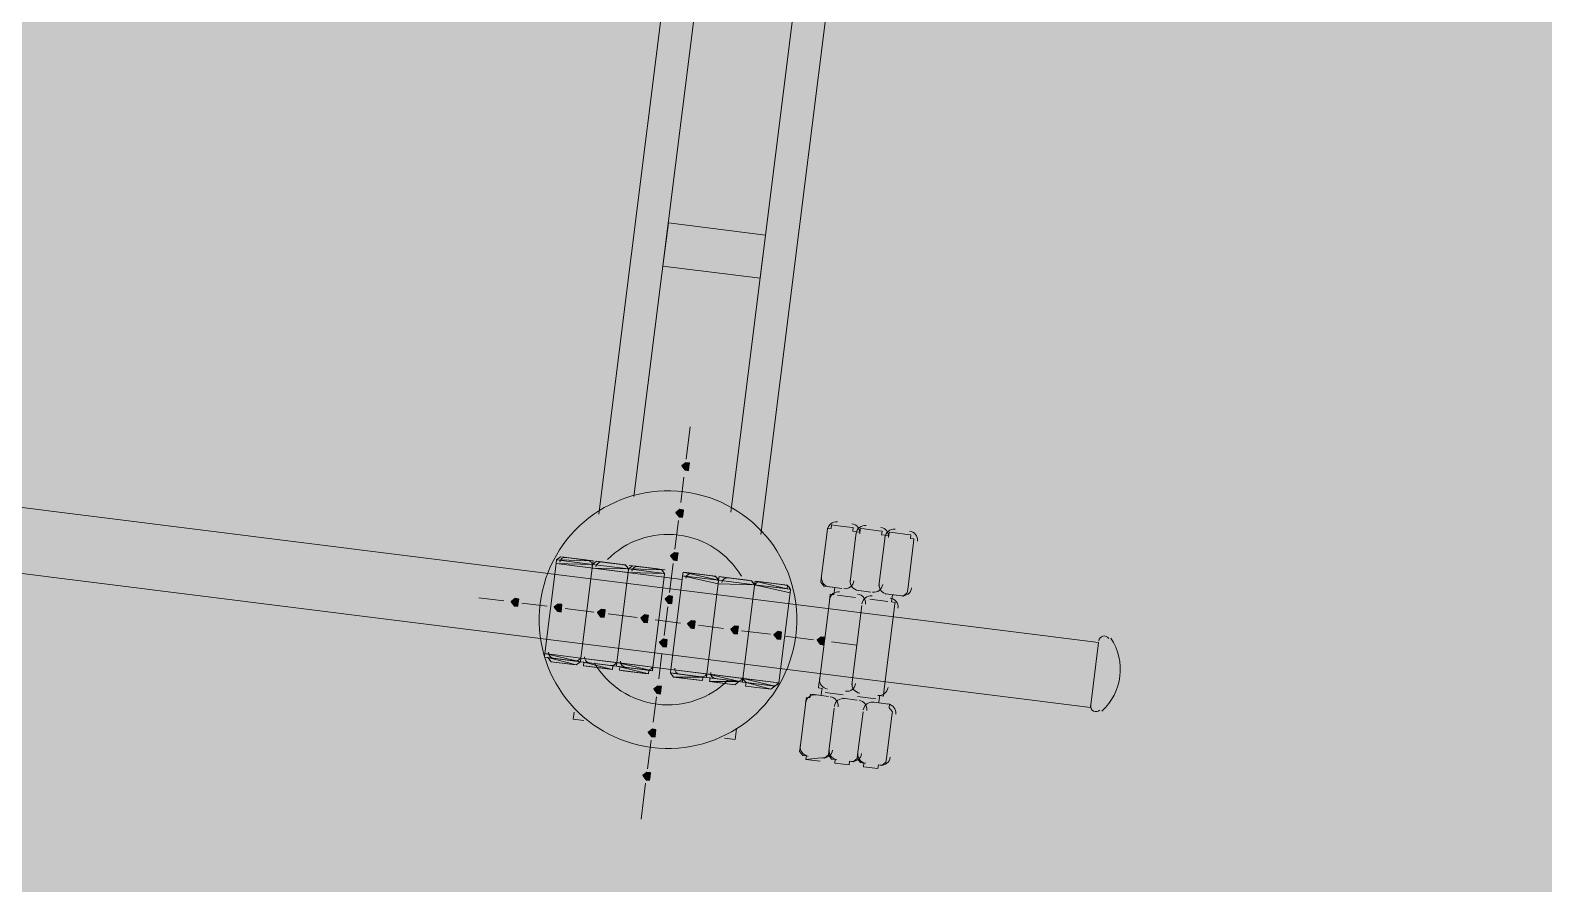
# Model space of a CAD drawing. Header units: metres. Extents: x -4 to 509425, y 7549 to 4732445.
# Drawn here: x 476068.098 to 476071.629, y 4719738.14 to 4719740.13 of the extents above; entities that cross this region are included whole.
import ezdxf

# ---------------------------------------------------------------- set-up
doc = ezdxf.new("R2010")
doc.units = ezdxf.units.M
doc.header["$LTSCALE"] = 0.01
doc.header["$MEASUREMENT"] = 0
doc.layers.get('0').update_dxf_attribs({"lineweight": 0})
doc.layers.add('_SUBESTACIÓN', color=1, linetype='Continuous')
doc.layers.add('SUBESTACION LA VID', color=253, linetype='Continuous')

# ---------------------------------------------------------------- blocks, each defined once
blk = doc.blocks.new('A$Cfff6051d')
at = {"layer": 'SUBESTACION LA VID', "transparency": 33554687}
h = blk.add_hatch(color=256, dxfattribs=at)
h.dxf.hatch_style = 2
h.paths.add_polyline_path([(476069.6349, 4719739.1121), (476069.6359, 4719739.1205), (476069.6275, 4719739.1216), (476069.6181, 4719739.1142), (476069.6254, 4719739.1048), (476069.6338, 4719739.1037)])
h = blk.add_hatch(color=256, dxfattribs=at)
h.dxf.hatch_style = 2
h.paths.add_polyline_path([(476069.6212, 4719739.0029), (476069.6222, 4719739.0113), (476069.6138, 4719739.0124), (476069.6044, 4719739.005), (476069.6117, 4719738.9956), (476069.6201, 4719738.9945)])
h = blk.add_hatch(color=256, dxfattribs=at)
h.dxf.hatch_style = 2
h.paths.add_polyline_path([(476069.6085, 4719738.9021), (476069.6096, 4719738.9105), (476069.6012, 4719738.9116), (476069.5917, 4719738.9042), (476069.5991, 4719738.8948), (476069.6075, 4719738.8937)])
h = blk.add_hatch(color=256, dxfattribs=at)
h.dxf.hatch_style = 2
h.paths.add_polyline_path([(476069.2368, 4719738.7951), (476069.2378, 4719738.8035), (476069.2294, 4719738.8046), (476069.22, 4719738.7972), (476069.2273, 4719738.7878), (476069.2357, 4719738.7867)])
h = blk.add_hatch(color=256, dxfattribs=at)
h.dxf.hatch_style = 2
h.paths.add_polyline_path([(476069.5959, 4719738.8013), (476069.5969, 4719738.8097), (476069.5885, 4719738.8108), (476069.5791, 4719738.8034), (476069.5864, 4719738.794), (476069.5948, 4719738.7929)])
h = blk.add_hatch(color=256, dxfattribs=at)
h.dxf.hatch_style = 2
h.paths.add_polyline_path([(476069.3376, 4719738.7825), (476069.3386, 4719738.7909), (476069.3302, 4719738.7919), (476069.3208, 4719738.7846), (476069.3281, 4719738.7751), (476069.3365, 4719738.7741)])
h = blk.add_hatch(color=256, dxfattribs=at)
h.dxf.hatch_style = 2
h.paths.add_polyline_path([(476069.4384, 4719738.7699), (476069.4394, 4719738.7783), (476069.431, 4719738.7793), (476069.4216, 4719738.772), (476069.4289, 4719738.7625), (476069.4373, 4719738.7615)])
h = blk.add_hatch(color=256, dxfattribs=at)
h.dxf.hatch_style = 2
h.paths.add_polyline_path([(476069.5392, 4719738.7572), (476069.5402, 4719738.7656), (476069.5318, 4719738.7667), (476069.5224, 4719738.7593), (476069.5297, 4719738.7499), (476069.5381, 4719738.7488)])
h = blk.add_hatch(color=256, dxfattribs=at)
h.dxf.hatch_style = 2
h.paths.add_polyline_path([(476069.6484, 4719738.7435), (476069.6494, 4719738.7519), (476069.641, 4719738.753), (476069.6316, 4719738.7456), (476069.6389, 4719738.7362), (476069.6473, 4719738.7351)])
h = blk.add_hatch(color=256, dxfattribs=at)
h.dxf.hatch_style = 2
h.paths.add_polyline_path([(476069.7492, 4719738.7309), (476069.7502, 4719738.7393), (476069.7418, 4719738.7403), (476069.7324, 4719738.733), (476069.7397, 4719738.7235), (476069.7481, 4719738.7225)])
h = blk.add_hatch(color=256, dxfattribs=at)
h.dxf.hatch_style = 2
h.paths.add_polyline_path([(476069.5833, 4719738.7005), (476069.5843, 4719738.7089), (476069.5759, 4719738.71), (476069.5665, 4719738.7026), (476069.5738, 4719738.6932), (476069.5822, 4719738.6921)])
h = blk.add_hatch(color=256, dxfattribs=at)
h.dxf.hatch_style = 2
h.paths.add_polyline_path([(476069.85, 4719738.7183), (476069.851, 4719738.7267), (476069.8426, 4719738.7277), (476069.8332, 4719738.7204), (476069.8405, 4719738.7109), (476069.8489, 4719738.7099)])
h = blk.add_hatch(color=256, dxfattribs=at)
h.dxf.hatch_style = 2
h.paths.add_polyline_path([(476069.9508, 4719738.7056), (476069.9518, 4719738.714), (476069.9434, 4719738.7151), (476069.934, 4719738.7077), (476069.9413, 4719738.6983), (476069.9497, 4719738.6972)])
h = blk.add_hatch(color=256, dxfattribs=at)
h.dxf.hatch_style = 2
h.paths.add_polyline_path([(476069.5696, 4719738.5913), (476069.5706, 4719738.5997), (476069.5622, 4719738.6007), (476069.5528, 4719738.5934), (476069.5601, 4719738.5839), (476069.5685, 4719738.5829)])
h = blk.add_hatch(color=256, dxfattribs=at)
h.dxf.hatch_style = 2
h.paths.add_polyline_path([(476069.5569, 4719738.4905), (476069.558, 4719738.4989), (476069.5496, 4719738.4999), (476069.5401, 4719738.4926), (476069.5475, 4719738.4831), (476069.5559, 4719738.4821)])
h = blk.add_hatch(color=256, dxfattribs=at)
h.dxf.hatch_style = 2
h.paths.add_polyline_path([(476069.5443, 4719738.3897), (476069.5453, 4719738.3981), (476069.5369, 4719738.3991), (476069.5275, 4719738.3918), (476069.5348, 4719738.3823), (476069.5432, 4719738.3813)])
at = {"layer": 'SUBESTACION LA VID', "lineweight": 15}
for p, q in [((476070.5903, 4719738.7022), (475974.8433, 4719750.706)), ((476070.5713, 4719738.551), (475974.8243, 4719750.5548)), ((476069.4248, 4719739.0019), (476069.8029, 4719742.0177)), ((476069.8732, 4719741.9662), (476069.5067, 4719739.0429)), ((476069.8028, 4719738.9545), (476070.1809, 4719741.9703)), ((476070.1, 4719741.9377), (476069.7325, 4719739.006)), ((476069.638, 4719739.2056), (476069.6286, 4719739.13)), ((476069.6233, 4719739.088), (476069.6159, 4719739.0292)), ((476069.6107, 4719738.9872), (476069.6022, 4719738.92)), ((476069.9435, 4719738.8516), (476069.9572, 4719738.9608)), ((476069.9761, 4719738.9755), (476070.0097, 4719738.9713)), ((476070.0107, 4719738.8432), (476070.0244, 4719738.9524)), ((476070.0244, 4719738.9524), (476070.0107, 4719738.8432)), ((476070.0433, 4719738.9671), (476070.0769, 4719738.9628)), ((476070.0779, 4719738.8347), (476070.0916, 4719738.9439)), ((476070.0916, 4719738.9439), (476070.0779, 4719738.8347)), ((476070.1105, 4719738.9586), (476070.1441, 4719738.9544)), ((476070.1588, 4719738.9355), (476070.1451, 4719738.8263)), ((476069.325, 4719738.8865), (476069.2987, 4719738.6764)), ((476069.3943, 4719738.8948), (476069.3439, 4719738.9012)), ((476069.409, 4719738.8759), (476069.3827, 4719738.6659)), ((476069.3827, 4719738.6659), (476069.409, 4719738.8759)), ((476069.4783, 4719738.8843), (476069.4279, 4719738.8906)), ((476069.5623, 4719738.8738), (476069.5119, 4719738.8801)), ((476069.598, 4719738.8864), (476069.5896, 4719738.8192)), ((476069.493, 4719738.8654), (476069.4667, 4719738.6554)), ((476069.4667, 4719738.6554), (476069.493, 4719738.8654)), ((476069.5507, 4719738.6449), (476069.577, 4719738.8549)), ((476069.5927, 4719738.6396), (476069.619, 4719738.8496)), ((476069.6379, 4719738.8643), (476069.6883, 4719738.858)), ((476069.703, 4719738.8391), (476069.6767, 4719738.6291)), ((476069.6767, 4719738.6291), (476069.703, 4719738.8391)), ((476069.7219, 4719738.8538), (476069.7723, 4719738.8474)), ((476069.7975, 4719738.8443), (476069.8563, 4719738.8369)), ((476069.2032, 4719738.7993), (476069.1444, 4719738.8067)), ((476069.787, 4719738.8285), (476069.7607, 4719738.6185)), ((476069.7607, 4719738.6185), (476069.787, 4719738.8285)), ((476069.871, 4719738.818), (476069.8447, 4719738.608)), ((476069.9918, 4719738.8285), (476069.9582, 4719738.8327)), ((476069.975, 4719738.8306), (476069.9729, 4719738.8138)), ((476070.0233, 4719738.8074), (476069.9813, 4719738.8127)), ((476070.059, 4719738.82), (476070.0254, 4719738.8242)), ((476070.0989, 4719738.798), (476070.0569, 4719738.8032)), ((476070.1262, 4719738.8116), (476070.0926, 4719738.8158)), ((476070.1094, 4719738.8137), (476070.1073, 4719738.7969)), ((476069.304, 4719738.7867), (476069.2452, 4719738.7941)), ((476069.4132, 4719738.773), (476069.346, 4719738.7814)), ((476069.514, 4719738.7604), (476069.4468, 4719738.7688)), ((476069.5854, 4719738.7856), (476069.577, 4719738.7184)), ((476069.9624, 4719738.798), (476069.9392, 4719738.6132)), ((476070.038, 4719738.7885), (476070.0148, 4719738.6037)), ((476070.0148, 4719738.6037), (476070.038, 4719738.7885)), ((476070.0904, 4719738.5943), (476070.1136, 4719738.7791)), ((476069.6148, 4719738.7477), (476069.556, 4719738.7551)), ((476069.7156, 4719738.7351), (476069.6568, 4719738.7425)), ((476069.8248, 4719738.7214), (476069.7576, 4719738.7298)), ((476069.9256, 4719738.7088), (476069.8584, 4719738.7172)), ((476070.0264, 4719738.6961), (476069.9676, 4719738.7035)), ((476070.5903, 4719738.7022), (476070.5713, 4719738.551)), ((476069.5717, 4719738.6764), (476069.5643, 4719738.6175)), ((476069.3134, 4719738.6575), (476069.3638, 4719738.6512)), ((476069.3974, 4719738.647), (476069.4478, 4719738.6407)), ((476069.4814, 4719738.6365), (476069.5318, 4719738.6302)), ((476069.6578, 4719738.6144), (476069.6074, 4719738.6207)), ((476069.7418, 4719738.6038), (476069.6914, 4719738.6102)), ((476069.8258, 4719738.5933), (476069.767, 4719738.6007)), ((476069.5591, 4719738.5755), (476069.5517, 4719738.5167)), ((476069.9066, 4719738.5576), (476069.894, 4719738.4568)), ((476069.9602, 4719738.5765), (476069.9266, 4719738.5807)), ((476069.9434, 4719738.5786), (476069.9444, 4719738.587)), ((476069.9528, 4719738.5859), (476069.9948, 4719738.5806)), ((476070.0274, 4719738.568), (476069.9938, 4719738.5722)), ((476070.0284, 4719738.5764), (476070.0705, 4719738.5712)), ((476070.0946, 4719738.5596), (476070.061, 4719738.5638)), ((476070.0778, 4719738.5617), (476070.0789, 4719738.5701)), ((476069.9738, 4719738.5491), (476069.9612, 4719738.4483)), ((476069.9612, 4719738.4483), (476069.9738, 4719738.5491)), ((476070.041, 4719738.5407), (476070.0284, 4719738.4399)), ((476070.0284, 4719738.4399), (476070.041, 4719738.5407)), ((476070.0956, 4719738.4315), (476070.1082, 4719738.5323)), ((476069.5464, 4719738.4747), (476069.538, 4719738.4075)), ((476069.9076, 4719738.4295), (476069.9412, 4719738.4252)), ((476069.9748, 4719738.421), (476070.0084, 4719738.4168)), ((476070.042, 4719738.4126), (476070.0756, 4719738.4084)), ((476069.5338, 4719738.3739), (476069.5232, 4719738.2899))]:
    blk.add_line(p, q, dxfattribs=at)
at = {"layer": 'SUBESTACION LA VID', "lineweight": 0}
for p, q in [((476069.325, 4719738.8865), (476069.4101, 4719738.8843)), ((476069.3261, 4719738.8949), (476069.4111, 4719738.8927)), ((476069.3355, 4719738.9022), (476069.4111, 4719738.8927)), ((476069.3355, 4719738.9022), (476069.4027, 4719738.8938)), ((476069.3355, 4719738.9022), (476069.4027, 4719738.8938)), ((476069.3355, 4719738.9022), (476069.4027, 4719738.8938)), ((476069.3355, 4719738.9022), (476069.4027, 4719738.8938)), ((476069.3439, 4719738.9012), (476069.4027, 4719738.8938)), ((476069.3439, 4719738.9012), (476069.3943, 4719738.8948)), ((476069.409, 4719738.8759), (476069.4941, 4719738.8738)), ((476069.4195, 4719738.8917), (476069.4867, 4719738.8832)), ((476069.4195, 4719738.8917), (476069.4867, 4719738.8832)), ((476069.4195, 4719738.8917), (476069.4867, 4719738.8832)), ((476069.4195, 4719738.8917), (476069.4867, 4719738.8832)), ((476069.4195, 4719738.8917), (476069.4867, 4719738.8832)), ((476069.4195, 4719738.8917), (476069.4867, 4719738.8832)), ((476069.4941, 4719738.8738), (476069.5781, 4719738.8633)), ((476069.4941, 4719738.8738), (476069.5781, 4719738.8633)), ((476069.4951, 4719738.8822), (476069.5707, 4719738.8727)), ((476069.5035, 4719738.8811), (476069.5707, 4719738.8727)), ((476069.5035, 4719738.8811), (476069.5707, 4719738.8727)), ((476069.5035, 4719738.8811), (476069.5707, 4719738.8727)), ((476069.5035, 4719738.8811), (476069.5707, 4719738.8727)), ((476069.5035, 4719738.8811), (476069.5707, 4719738.8727)), ((476069.5035, 4719738.8811), (476069.5623, 4719738.8738)), ((476069.493, 4719738.8654), (476069.5781, 4719738.8633)), ((476069.6201, 4719738.858), (476069.7041, 4719738.8475)), ((476069.6211, 4719738.8664), (476069.7041, 4719738.8475)), ((476069.6211, 4719738.8664), (476069.6967, 4719738.8569)), ((476069.6295, 4719738.8653), (476069.6967, 4719738.8569)), ((476069.6295, 4719738.8653), (476069.6967, 4719738.8569)), ((476069.6295, 4719738.8653), (476069.6967, 4719738.8569)), ((476069.6295, 4719738.8653), (476069.6967, 4719738.8569)), ((476069.6295, 4719738.8653), (476069.6967, 4719738.8569)), ((476069.6379, 4719738.8643), (476069.6967, 4719738.8569)), ((476069.7041, 4719738.8475), (476069.7881, 4719738.8369)), ((476069.7041, 4719738.8475), (476069.7881, 4719738.8369)), ((476069.7051, 4719738.8559), (476069.7807, 4719738.8464)), ((476069.7051, 4719738.8559), (476069.7807, 4719738.8464)), ((476069.7051, 4719738.8559), (476069.7807, 4719738.8464)), ((476069.7135, 4719738.8548), (476069.7807, 4719738.8464)), ((476069.7135, 4719738.8548), (476069.7807, 4719738.8464)), ((476069.7135, 4719738.8548), (476069.7723, 4719738.8474)), ((476069.7135, 4719738.8548), (476069.7723, 4719738.8474)), ((476069.7219, 4719738.8538), (476069.7723, 4719738.8474)), ((476069.7891, 4719738.8453), (476069.8637, 4719738.8275)), ((476069.7891, 4719738.8453), (476069.8647, 4719738.8359)), ((476069.7975, 4719738.8443), (476069.8647, 4719738.8359)), ((476069.7975, 4719738.8443), (476069.8563, 4719738.8369)), ((476069.7975, 4719738.8443), (476069.8563, 4719738.8369)), ((476069.7975, 4719738.8443), (476069.8563, 4719738.8369)), ((476069.7881, 4719738.8369), (476069.871, 4719738.818)), ((476069.7881, 4719738.8369), (476069.8721, 4719738.8264)), ((476070.5713, 4719738.551), (476070.5903, 4719738.7022)), ((476069.3816, 4719738.6575), (476069.2987, 4719738.6764)), ((476069.3722, 4719738.6502), (476069.306, 4719738.667)), ((476069.3722, 4719738.6502), (476069.306, 4719738.667)), ((476069.3732, 4719738.6586), (476069.306, 4719738.667)), ((476069.4667, 4719738.6554), (476069.3827, 4719738.6659)), ((476069.3722, 4719738.6502), (476069.3134, 4719738.6575)), ((476069.4656, 4719738.647), (476069.3816, 4719738.6575)), ((476069.4656, 4719738.647), (476069.3816, 4719738.6575)), ((476069.4656, 4719738.647), (476069.3816, 4719738.6575)), ((476069.4478, 4719738.6407), (476069.389, 4719738.6481)), ((476069.4562, 4719738.6396), (476069.389, 4719738.6481)), ((476069.4562, 4719738.6396), (476069.39, 4719738.6565)), ((476069.4572, 4719738.648), (476069.39, 4719738.6565)), ((476069.4572, 4719738.648), (476069.39, 4719738.6565)), ((476069.4572, 4719738.648), (476069.39, 4719738.6565)), ((476069.5412, 4719738.6375), (476069.4656, 4719738.647)), ((476069.5496, 4719738.6365), (476069.4656, 4719738.647)), ((476069.5496, 4719738.6365), (476069.4656, 4719738.647)), ((476069.5507, 4719738.6449), (476069.4667, 4719738.6554)), ((476069.5402, 4719738.6291), (476069.474, 4719738.6459)), ((476069.5412, 4719738.6375), (476069.474, 4719738.6459)), ((476069.5412, 4719738.6375), (476069.474, 4719738.6459)), ((476069.5412, 4719738.6375), (476069.474, 4719738.6459)), ((476069.6756, 4719738.6207), (476069.5916, 4719738.6312)), ((476069.6672, 4719738.6217), (476069.6, 4719738.6301)), ((476069.6578, 4719738.6144), (476069.599, 4719738.6217)), ((476069.6672, 4719738.6217), (476069.599, 4719738.6217)), ((476069.7512, 4719738.6112), (476069.6756, 4719738.6207)), ((476069.7512, 4719738.6112), (476069.6756, 4719738.6207)), ((476069.7512, 4719738.6112), (476069.6756, 4719738.6207)), ((476069.7418, 4719738.6038), (476069.683, 4719738.6112)), ((476069.7512, 4719738.6112), (476069.683, 4719738.6112)), ((476069.7418, 4719738.6038), (476069.6914, 4719738.6102)), ((476069.8352, 4719738.6006), (476069.7596, 4719738.6101)), ((476069.8352, 4719738.6006), (476069.7596, 4719738.6101)), ((476069.8352, 4719738.6006), (476069.7596, 4719738.6101)), ((476069.8258, 4719738.5933), (476069.767, 4719738.6007)), ((476069.8258, 4719738.5933), (476069.767, 4719738.6007)), ((476069.8258, 4719738.5933), (476069.768, 4719738.6091)), ((476069.8352, 4719738.6006), (476069.768, 4719738.6091)), ((476069.8352, 4719738.6006), (476069.768, 4719738.6091))]:
    blk.add_line(p, q, dxfattribs=at)
at = {"layer": 'SUBESTACION LA VID', "lineweight": 15}
for points in [[(476070.5713, 4719738.551), (476070.5903, 4719738.7022), (475974.8433, 4719750.706), (475974.8243, 4719750.5548), (476070.5713, 4719738.551)], [(476069.5741, 4719739.5805), (476069.5868, 4719739.6813), (476069.8136, 4719739.6528), (476069.8009, 4719739.552), (476069.5741, 4719739.5805)], [(476070.1451, 4719738.8263), (476070.1588, 4719738.9355), (476070.1598, 4719738.9439), (476070.1514, 4719738.945), (476070.1525, 4719738.9534), (476070.1441, 4719738.9544), (476070.1105, 4719738.9586), (476070.1021, 4719738.9597), (476070.101, 4719738.9513), (476070.0926, 4719738.9523), (476070.0916, 4719738.9439), (476070.0926, 4719738.9523), (476070.0842, 4719738.9534), (476070.0853, 4719738.9618), (476070.0769, 4719738.9628), (476070.0433, 4719738.9671), (476070.0349, 4719738.9681), (476070.0338, 4719738.9597), (476070.0254, 4719738.9608), (476070.0244, 4719738.9524), (476070.0254, 4719738.9608), (476070.017, 4719738.9618), (476070.0181, 4719738.9702), (476070.0097, 4719738.9713), (476069.9761, 4719738.9755), (476069.9677, 4719738.9765), (476069.9666, 4719738.9681), (476069.9582, 4719738.9692), (476069.9572, 4719738.9608), (476069.9435, 4719738.8516), (476069.9424, 4719738.8432), (476069.9498, 4719738.8337), (476069.9582, 4719738.8327), (476069.975, 4719738.8306), (476069.9729, 4719738.8138), (476069.9645, 4719738.8148), (476069.9634, 4719738.8064), (476069.9624, 4719738.798), (476069.9392, 4719738.6132), (476069.9381, 4719738.6048), (476069.9371, 4719738.5964), (476069.9455, 4719738.5954), (476069.9444, 4719738.587), (476069.9434, 4719738.5786), (476069.9266, 4719738.5807), (476069.9182, 4719738.5817), (476069.9171, 4719738.5733), (476069.9087, 4719738.5744), (476069.9077, 4719738.566), (476069.9066, 4719738.5576), (476069.894, 4719738.4568), (476069.8929, 4719738.4484), (476069.9003, 4719738.4389), (476069.9087, 4719738.4379), (476069.9076, 4719738.4295), (476069.9423, 4719738.4336), (476069.9507, 4719738.4326), (476069.9601, 4719738.4399), (476069.9612, 4719738.4483), (476069.9601, 4719738.4399), (476069.9675, 4719738.4305), (476069.9759, 4719738.4294), (476069.9748, 4719738.421), (476070.0084, 4719738.4168), (476070.0095, 4719738.4252), (476070.0179, 4719738.4242), (476070.0273, 4719738.4315), (476070.0284, 4719738.4399), (476070.0273, 4719738.4315), (476070.0347, 4719738.4221), (476070.0431, 4719738.421), (476070.042, 4719738.4126), (476070.0756, 4719738.4084), (476070.0767, 4719738.4168), (476070.0851, 4719738.4157), (476070.0945, 4719738.4231), (476070.0956, 4719738.4315), (476070.1082, 4719738.5323), (476070.1093, 4719738.5407), (476070.1019, 4719738.5501), (476070.103, 4719738.5585), (476070.0946, 4719738.5596), (476070.0778, 4719738.5617), (476070.0789, 4719738.5701), (476070.0799, 4719738.5785), (476070.0883, 4719738.5775), (476070.0894, 4719738.5859), (476070.0904, 4719738.5943), (476070.1136, 4719738.7791), (476070.1146, 4719738.7875), (476070.1157, 4719738.7959), (476070.1073, 4719738.7969), (476070.1094, 4719738.8137), (476070.1262, 4719738.8116), (476070.1346, 4719738.8106), (476070.144, 4719738.8179), (476070.1451, 4719738.8263)], [(476069.4447, 4719738.8885), (476069.4279, 4719738.8906), (476069.4195, 4719738.8917), (476069.4101, 4719738.8843), (476069.409, 4719738.8759), (476069.4101, 4719738.8843), (476069.4111, 4719738.8927), (476069.4027, 4719738.8938), (476069.3943, 4719738.8948), (476069.3439, 4719738.9012), (476069.3355, 4719738.9022), (476069.3261, 4719738.8949), (476069.325, 4719738.8865), (476069.2987, 4719738.6764), (476069.2976, 4719738.668), (476069.306, 4719738.667), (476069.3134, 4719738.6575), (476069.3638, 4719738.6512), (476069.3722, 4719738.6502), (476069.3816, 4719738.6575), (476069.3827, 4719738.6659), (476069.3816, 4719738.6575), (476069.39, 4719738.6565), (476069.389, 4719738.6481), (476069.3974, 4719738.647), (476069.4478, 4719738.6407), (476069.4562, 4719738.6396), (476069.4572, 4719738.648), (476069.4656, 4719738.647), (476069.4667, 4719738.6554), (476069.4656, 4719738.647), (476069.474, 4719738.6459), (476069.473, 4719738.6375), (476069.4814, 4719738.6365), (476069.5318, 4719738.6302), (476069.5402, 4719738.6291), (476069.5412, 4719738.6375), (476069.5496, 4719738.6365), (476069.5507, 4719738.6449), (476069.5927, 4719738.6396), (476069.5916, 4719738.6312), (476069.599, 4719738.6217), (476069.6074, 4719738.6207), (476069.6578, 4719738.6144), (476069.6662, 4719738.6133), (476069.6672, 4719738.6217), (476069.6756, 4719738.6207), (476069.6767, 4719738.6291), (476069.6756, 4719738.6207), (476069.684, 4719738.6196), (476069.683, 4719738.6112), (476069.6914, 4719738.6102), (476069.7418, 4719738.6038), (476069.7512, 4719738.6112), (476069.7596, 4719738.6101), (476069.7607, 4719738.6185), (476069.7596, 4719738.6101), (476069.768, 4719738.6091), (476069.767, 4719738.6007), (476069.8258, 4719738.5933), (476069.8352, 4719738.6006), (476069.8447, 4719738.608), (476069.871, 4719738.818), (476069.8721, 4719738.8264), (476069.8637, 4719738.8275), (476069.8647, 4719738.8359), (476069.8563, 4719738.8369), (476069.7975, 4719738.8443), (476069.7891, 4719738.8453), (476069.7881, 4719738.8369), (476069.787, 4719738.8285), (476069.7881, 4719738.8369), (476069.7807, 4719738.8464), (476069.7723, 4719738.8474), (476069.7219, 4719738.8538), (476069.7135, 4719738.8548), (476069.7051, 4719738.8559), (476069.7041, 4719738.8475), (476069.703, 4719738.8391), (476069.7041, 4719738.8475), (476069.6967, 4719738.8569), (476069.6883, 4719738.858), (476069.6379, 4719738.8643), (476069.6295, 4719738.8653), (476069.6211, 4719738.8664), (476069.6201, 4719738.858), (476069.619, 4719738.8496), (476069.577, 4719738.8549), (476069.5781, 4719738.8633), (476069.5707, 4719738.8727), (476069.5623, 4719738.8738), (476069.5119, 4719738.8801), (476069.5035, 4719738.8811), (476069.4941, 4719738.8738), (476069.493, 4719738.8654), (476069.4941, 4719738.8738), (476069.4867, 4719738.8832), (476069.4783, 4719738.8843), (476069.4447, 4719738.8885)], [(476069.39, 4719738.52), (476069.3648, 4719738.5231), (476069.3669, 4719738.5399)], [(476069.7176, 4719738.4789), (476069.7428, 4719738.4757), (476069.7459, 4719738.5009)]]:
    blk.add_lwpolyline(points, dxfattribs=at)
at = {"layer": 'SUBESTACION LA VID'}
for points in [[(476069.6349, 4719739.1121), (476069.6359, 4719739.1205), (476069.6275, 4719739.1216), (476069.6181, 4719739.1142), (476069.6254, 4719739.1048), (476069.6338, 4719739.1037)], [(476069.6212, 4719739.0029), (476069.6222, 4719739.0113), (476069.6138, 4719739.0124), (476069.6044, 4719739.005), (476069.6117, 4719738.9956), (476069.6201, 4719738.9945)], [(476069.6085, 4719738.9021), (476069.6096, 4719738.9105), (476069.6012, 4719738.9116), (476069.5917, 4719738.9042), (476069.5991, 4719738.8948), (476069.6075, 4719738.8937)], [(476069.2368, 4719738.7951), (476069.2378, 4719738.8035), (476069.2294, 4719738.8046), (476069.22, 4719738.7972), (476069.2273, 4719738.7878), (476069.2357, 4719738.7867)], [(476069.5959, 4719738.8013), (476069.5969, 4719738.8097), (476069.5885, 4719738.8108), (476069.5791, 4719738.8034), (476069.5864, 4719738.794), (476069.5948, 4719738.7929)], [(476069.3376, 4719738.7825), (476069.3386, 4719738.7909), (476069.3302, 4719738.7919), (476069.3208, 4719738.7846), (476069.3281, 4719738.7751), (476069.3365, 4719738.7741)], [(476069.4384, 4719738.7699), (476069.4394, 4719738.7783), (476069.431, 4719738.7793), (476069.4216, 4719738.772), (476069.4289, 4719738.7625), (476069.4373, 4719738.7615)], [(476069.5392, 4719738.7572), (476069.5402, 4719738.7656), (476069.5318, 4719738.7667), (476069.5224, 4719738.7593), (476069.5297, 4719738.7499), (476069.5381, 4719738.7488)], [(476069.6484, 4719738.7435), (476069.6494, 4719738.7519), (476069.641, 4719738.753), (476069.6316, 4719738.7456), (476069.6389, 4719738.7362), (476069.6473, 4719738.7351)], [(476069.7492, 4719738.7309), (476069.7502, 4719738.7393), (476069.7418, 4719738.7403), (476069.7324, 4719738.733), (476069.7397, 4719738.7235), (476069.7481, 4719738.7225)], [(476069.5833, 4719738.7005), (476069.5843, 4719738.7089), (476069.5759, 4719738.71), (476069.5665, 4719738.7026), (476069.5738, 4719738.6932), (476069.5822, 4719738.6921)], [(476069.85, 4719738.7183), (476069.851, 4719738.7267), (476069.8426, 4719738.7277), (476069.8332, 4719738.7204), (476069.8405, 4719738.7109), (476069.8489, 4719738.7099)], [(476069.9508, 4719738.7056), (476069.9518, 4719738.714), (476069.9434, 4719738.7151), (476069.934, 4719738.7077), (476069.9413, 4719738.6983), (476069.9497, 4719738.6972)], [(476069.5696, 4719738.5913), (476069.5706, 4719738.5997), (476069.5622, 4719738.6007), (476069.5528, 4719738.5934), (476069.5601, 4719738.5839), (476069.5685, 4719738.5829)], [(476069.5569, 4719738.4905), (476069.558, 4719738.4989), (476069.5496, 4719738.4999), (476069.5401, 4719738.4926), (476069.5475, 4719738.4831), (476069.5559, 4719738.4821)], [(476069.5443, 4719738.3897), (476069.5453, 4719738.3981), (476069.5369, 4719738.3991), (476069.5275, 4719738.3918), (476069.5348, 4719738.3823), (476069.5432, 4719738.3813)]]:
    blk.add_lwpolyline(points, close=True, dxfattribs=at)
at = {"layer": 'SUBESTACION LA VID', "lineweight": 0}
for points in [[(476069.6349, 4719739.1121), (476069.6359, 4719739.1205), (476069.6275, 4719739.1216), (476069.6181, 4719739.1142), (476069.6254, 4719739.1048), (476069.6338, 4719739.1037)], [(476069.6212, 4719739.0029), (476069.6222, 4719739.0113), (476069.6138, 4719739.0124), (476069.6044, 4719739.005), (476069.6117, 4719738.9956), (476069.6201, 4719738.9945)], [(476069.6085, 4719738.9021), (476069.6096, 4719738.9105), (476069.6012, 4719738.9116), (476069.5917, 4719738.9042), (476069.5991, 4719738.8948), (476069.6075, 4719738.8937)], [(476069.2368, 4719738.7951), (476069.2378, 4719738.8035), (476069.2294, 4719738.8046), (476069.22, 4719738.7972), (476069.2273, 4719738.7878), (476069.2357, 4719738.7867)], [(476069.5959, 4719738.8013), (476069.5969, 4719738.8097), (476069.5885, 4719738.8108), (476069.5791, 4719738.8034), (476069.5864, 4719738.794), (476069.5948, 4719738.7929)], [(476069.3376, 4719738.7825), (476069.3386, 4719738.7909), (476069.3302, 4719738.7919), (476069.3208, 4719738.7846), (476069.3281, 4719738.7751), (476069.3365, 4719738.7741)], [(476069.4384, 4719738.7699), (476069.4394, 4719738.7783), (476069.431, 4719738.7793), (476069.4216, 4719738.772), (476069.4289, 4719738.7625), (476069.4373, 4719738.7615)], [(476069.5392, 4719738.7572), (476069.5402, 4719738.7656), (476069.5318, 4719738.7667), (476069.5224, 4719738.7593), (476069.5297, 4719738.7499), (476069.5381, 4719738.7488)], [(476069.6484, 4719738.7435), (476069.6494, 4719738.7519), (476069.641, 4719738.753), (476069.6316, 4719738.7456), (476069.6389, 4719738.7362), (476069.6473, 4719738.7351)], [(476069.7492, 4719738.7309), (476069.7502, 4719738.7393), (476069.7418, 4719738.7403), (476069.7324, 4719738.733), (476069.7397, 4719738.7235), (476069.7481, 4719738.7225)], [(476069.5833, 4719738.7005), (476069.5843, 4719738.7089), (476069.5759, 4719738.71), (476069.5665, 4719738.7026), (476069.5738, 4719738.6932), (476069.5822, 4719738.6921)], [(476069.85, 4719738.7183), (476069.851, 4719738.7267), (476069.8426, 4719738.7277), (476069.8332, 4719738.7204), (476069.8405, 4719738.7109), (476069.8489, 4719738.7099)], [(476069.9508, 4719738.7056), (476069.9518, 4719738.714), (476069.9434, 4719738.7151), (476069.934, 4719738.7077), (476069.9413, 4719738.6983), (476069.9497, 4719738.6972)], [(476069.5696, 4719738.5913), (476069.5706, 4719738.5997), (476069.5622, 4719738.6007), (476069.5528, 4719738.5934), (476069.5601, 4719738.5839), (476069.5685, 4719738.5829)], [(476069.5569, 4719738.4905), (476069.558, 4719738.4989), (476069.5496, 4719738.4999), (476069.5401, 4719738.4926), (476069.5475, 4719738.4831), (476069.5559, 4719738.4821)], [(476069.5443, 4719738.3897), (476069.5453, 4719738.3981), (476069.5369, 4719738.3991), (476069.5275, 4719738.3918), (476069.5348, 4719738.3823), (476069.5432, 4719738.3813)]]:
    blk.add_lwpolyline(points, close=True, dxfattribs=at)
for points in [[(476069.577, 4719738.8549), (476069.325, 4719738.8865), (476069.493, 4719738.8654)], [(476069.3261, 4719738.8949), (476069.4101, 4719738.8843), (476069.4941, 4719738.8738), (476069.4101, 4719738.8843)], [(476069.3261, 4719738.8949), (476069.4101, 4719738.8843), (476069.3261, 4719738.8949)], [(476069.5781, 4719738.8633), (476069.4941, 4719738.8738), (476069.4101, 4719738.8843)], [(476069.5791, 4719738.8717), (476069.4941, 4719738.8738), (476069.4101, 4719738.8843)], [(476069.4195, 4719738.8917), (476069.4783, 4719738.8843), (476069.4279, 4719738.8906)], [(476069.7881, 4719738.8369), (476069.703, 4719738.8391), (476069.6201, 4719738.858), (476069.7041, 4719738.8475)], [(476069.6201, 4719738.858), (476069.7041, 4719738.8475), (476069.7881, 4719738.8369)], [(476069.7891, 4719738.8453), (476069.8647, 4719738.8359), (476069.7891, 4719738.8453)], [(476069.8721, 4719738.8264), (476069.7881, 4719738.8369), (476069.8637, 4719738.8275)], [(476069.306, 4719738.667), (476069.3816, 4719738.6575), (476069.2976, 4719738.668)], [(476069.3816, 4719738.6575), (476069.2976, 4719738.668), (476069.3816, 4719738.6575)], [(476069.2987, 4719738.6764), (476069.3827, 4719738.6659), (476069.5507, 4719738.6449)], [(476069.3827, 4719738.6659), (476069.4667, 4719738.6554), (476069.5496, 4719738.6365)], [(476069.3722, 4719738.6502), (476069.3134, 4719738.6575), (476069.3722, 4719738.6502)], [(476069.39, 4719738.6565), (476069.4656, 4719738.647), (476069.5496, 4719738.6365)], [(476069.4814, 4719738.6365), (476069.5402, 4719738.6291), (476069.473, 4719738.6375)], [(476069.6672, 4719738.6217), (476069.5916, 4719738.6312), (476069.6756, 4719738.6207), (476069.7512, 4719738.6112)], [(476069.5927, 4719738.6396), (476069.6767, 4719738.6291), (476069.7607, 4719738.6185)], [(476069.8447, 4719738.608), (476069.5927, 4719738.6396), (476069.6767, 4719738.6291)], [(476069.7596, 4719738.6101), (476069.6767, 4719738.6291), (476069.7607, 4719738.6185), (476069.8447, 4719738.608)], [(476069.6767, 4719738.6291), (476069.8447, 4719738.608), (476069.7607, 4719738.6185)], [(476069.6662, 4719738.6133), (476069.599, 4719738.6217), (476069.6662, 4719738.6133)], [(476069.7512, 4719738.6112), (476069.684, 4719738.6196), (476069.7512, 4719738.6112)], [(476069.7596, 4719738.6101), (476069.8352, 4719738.6006), (476069.7607, 4719738.6185)]]:
    blk.add_lwpolyline(points, dxfattribs=at)
at = {"layer": 'SUBESTACION LA VID', "lineweight": 15}
for points, knots in [([(476069.2877, 4719738.793), (476069.267, 4719738.6283), (476069.3838, 4719738.4781), (476069.5485, 4719738.4574), (476069.7132, 4719738.4368), (476069.8635, 4719738.5535), (476069.8841, 4719738.7182), (476069.9048, 4719738.8829), (476069.788, 4719739.0332), (476069.6233, 4719739.0538), (476069.4586, 4719739.0745), (476069.3083, 4719738.9577), (476069.2877, 4719738.793)], [0, 0, 0, 0, 1, 1, 1, 2, 2, 2, 3, 3, 3, 4, 4, 4, 4]), ([(476069.7573, 4719738.8567), (476069.726, 4719738.9098), (476069.6718, 4719738.9454), (476069.6107, 4719738.953), (476069.5495, 4719738.9607), (476069.4882, 4719738.9396), (476069.4448, 4719738.8959)], [0, 0, 0, 0, 1, 1, 1, 2, 2, 2, 2]), ([(476070.614, 4719738.7119), (476070.611, 4719738.7163), (476070.6057, 4719738.7184), (476070.6005, 4719738.7172), (476070.5953, 4719738.716), (476070.5915, 4719738.7117), (476070.5908, 4719738.7064)], [0, 0, 0, 0, 1, 1, 1, 2, 2, 2, 2]), ([(476069.4149, 4719738.6539), (476069.4463, 4719738.6012), (476069.5002, 4719738.5659), (476069.5612, 4719738.5582), (476069.6221, 4719738.5506), (476069.6831, 4719738.5715), (476069.7265, 4719738.6149)], [0, 0, 0, 0, 1, 1, 1, 2, 2, 2, 2]), ([(476070.5719, 4719738.5552), (476070.5712, 4719738.55), (476070.5739, 4719738.5448), (476070.5786, 4719738.5424), (476070.5833, 4719738.5399), (476070.589, 4719738.5407), (476070.593, 4719738.5442)], [0, 0, 0, 0, 1, 1, 1, 2, 2, 2, 2])]:
    blk.add_open_spline(points, degree=3, knots=knots, dxfattribs=at)
for points in [[(476069.9813, 4719738.9834), (476069.9697, 4719738.9848), (476069.9592, 4719738.9766), (476069.9577, 4719738.965)], [(476070.0333, 4719738.9555), (476070.0348, 4719738.9671), (476070.0265, 4719738.9777), (476070.0149, 4719738.9791)], [(476070.0485, 4719738.9749), (476070.0369, 4719738.9764), (476070.0264, 4719738.9682), (476070.0249, 4719738.9566)], [(476070.1005, 4719738.9471), (476070.102, 4719738.9587), (476070.0937, 4719738.9693), (476070.0821, 4719738.9707)], [(476070.1157, 4719738.9665), (476070.1041, 4719738.968), (476070.0936, 4719738.9597), (476070.0921, 4719738.9481)], [(476070.1677, 4719738.9387), (476070.1692, 4719738.9503), (476070.1609, 4719738.9608), (476070.1493, 4719738.9623)], [(476069.3481, 4719738.9006), (476069.3411, 4719738.9015), (476069.3348, 4719738.8966), (476069.3339, 4719738.8896)], [(476069.4095, 4719738.8801), (476069.4104, 4719738.8871), (476069.4055, 4719738.8934), (476069.3985, 4719738.8943)], [(476069.4321, 4719738.8901), (476069.4252, 4719738.891), (476069.4188, 4719738.886), (476069.4179, 4719738.8791)], [(476069.4935, 4719738.8696), (476069.4944, 4719738.8766), (476069.4895, 4719738.8829), (476069.4825, 4719738.8838)], [(476069.5161, 4719738.8796), (476069.5092, 4719738.8804), (476069.5028, 4719738.8755), (476069.5019, 4719738.8685)], [(476069.5775, 4719738.8591), (476069.5784, 4719738.866), (476069.5735, 4719738.8724), (476069.5665, 4719738.8732)], [(476069.6421, 4719738.8638), (476069.6352, 4719738.8646), (476069.6288, 4719738.8597), (476069.6279, 4719738.8527)], [(476069.7035, 4719738.8433), (476069.7044, 4719738.8502), (476069.6995, 4719738.8566), (476069.6925, 4719738.8574)], [(476069.7261, 4719738.8532), (476069.7192, 4719738.8541), (476069.7128, 4719738.8492), (476069.7119, 4719738.8422)], [(476069.7875, 4719738.8327), (476069.7884, 4719738.8397), (476069.7835, 4719738.846), (476069.7765, 4719738.8469)], [(476069.8017, 4719738.8438), (476069.7948, 4719738.8446), (476069.7884, 4719738.8397), (476069.7875, 4719738.8327)], [(476069.944, 4719738.8558), (476069.9426, 4719738.8442), (476069.9508, 4719738.8336), (476069.9624, 4719738.8321)], [(476069.996, 4719738.8279), (476070.0076, 4719738.8265), (476070.0182, 4719738.8347), (476070.0196, 4719738.8463)], [(476070.0112, 4719738.8474), (476070.0098, 4719738.8358), (476070.018, 4719738.8252), (476070.0296, 4719738.8237)], [(476070.0632, 4719738.8195), (476070.0748, 4719738.8181), (476070.0854, 4719738.8263), (476070.0868, 4719738.8379)], [(476070.0784, 4719738.8389), (476070.077, 4719738.8273), (476070.0852, 4719738.8167), (476070.0968, 4719738.8153)], [(476069.8716, 4719738.8222), (476069.8724, 4719738.8292), (476069.8675, 4719738.8355), (476069.8605, 4719738.8364)], [(476069.9864, 4719738.8206), (476069.9748, 4719738.822), (476069.9643, 4719738.8137), (476069.9629, 4719738.8021)], [(476070.0469, 4719738.7918), (476070.0483, 4719738.8034), (476070.0401, 4719738.8139), (476070.0284, 4719738.8153)], [(476070.062, 4719738.8111), (476070.0504, 4719738.8125), (476070.0399, 4719738.8043), (476070.0385, 4719738.7927)], [(476070.1225, 4719738.7823), (476070.1239, 4719738.7939), (476070.1157, 4719738.8044), (476070.1041, 4719738.8058)], [(476070.1304, 4719738.8111), (476070.142, 4719738.8096), (476070.1526, 4719738.8179), (476070.154, 4719738.8295)], [(476070.5978, 4719738.5423), (476070.6462, 4719738.5859), (476070.6552, 4719738.6584), (476070.6191, 4719738.7125)], [(476069.3076, 4719738.6796), (476069.3067, 4719738.6726), (476069.3117, 4719738.6663), (476069.3186, 4719738.6654)], [(476069.369, 4719738.6591), (476069.376, 4719738.6582), (476069.3823, 4719738.6632), (476069.3832, 4719738.6701)], [(476069.3916, 4719738.6691), (476069.3907, 4719738.6621), (476069.3957, 4719738.6558), (476069.4026, 4719738.6549)], [(476069.453, 4719738.6486), (476069.46, 4719738.6477), (476069.4663, 4719738.6526), (476069.4672, 4719738.6596)], [(476069.4756, 4719738.6585), (476069.4747, 4719738.6516), (476069.4797, 4719738.6452), (476069.4866, 4719738.6444)], [(476069.537, 4719738.638), (476069.544, 4719738.6372), (476069.5503, 4719738.6421), (476069.5512, 4719738.6491)], [(476069.6016, 4719738.6427), (476069.6007, 4719738.6358), (476069.6057, 4719738.6294), (476069.6126, 4719738.6286)], [(476069.663, 4719738.6222), (476069.67, 4719738.6214), (476069.6763, 4719738.6263), (476069.6772, 4719738.6333)], [(476069.6856, 4719738.6322), (476069.6847, 4719738.6252), (476069.6897, 4719738.6189), (476069.6966, 4719738.618)], [(476069.747, 4719738.6117), (476069.754, 4719738.6108), (476069.7603, 4719738.6158), (476069.7612, 4719738.6227)], [(476069.7612, 4719738.6227), (476069.7603, 4719738.6158), (476069.7653, 4719738.6094), (476069.7722, 4719738.6085)], [(476069.831, 4719738.6012), (476069.838, 4719738.6003), (476069.8444, 4719738.6052), (476069.8452, 4719738.6122)], [(476069.9397, 4719738.6173), (476069.9383, 4719738.6057), (476069.9466, 4719738.5952), (476069.9582, 4719738.5938)], [(476070.0002, 4719738.5885), (476070.0118, 4719738.5871), (476070.0223, 4719738.5954), (476070.0237, 4719738.607)], [(476070.0153, 4719738.6079), (476070.0139, 4719738.5962), (476070.0222, 4719738.5857), (476070.0338, 4719738.5843)], [(476070.0758, 4719738.579), (476070.0874, 4719738.5776), (476070.0979, 4719738.5859), (476070.0993, 4719738.5975)], [(476069.9308, 4719738.5801), (476069.9192, 4719738.5816), (476069.9086, 4719738.5734), (476069.9072, 4719738.5618)], [(476069.9828, 4719738.5523), (476069.9842, 4719738.5639), (476069.976, 4719738.5745), (476069.9644, 4719738.5759)], [(476069.998, 4719738.5717), (476069.9864, 4719738.5732), (476069.9758, 4719738.5649), (476069.9744, 4719738.5533)], [(476070.05, 4719738.5439), (476070.0514, 4719738.5555), (476070.0432, 4719738.566), (476070.0316, 4719738.5675)], [(476070.0652, 4719738.5633), (476070.0536, 4719738.5647), (476070.043, 4719738.5565), (476070.0416, 4719738.5449)], [(476070.1172, 4719738.5354), (476070.1186, 4719738.547), (476070.1104, 4719738.5576), (476070.0988, 4719738.5591)], [(476069.8945, 4719738.461), (476069.8931, 4719738.4494), (476069.9013, 4719738.4388), (476069.9129, 4719738.4373)], [(476069.9465, 4719738.4331), (476069.9581, 4719738.4317), (476069.9687, 4719738.4399), (476069.9701, 4719738.4515)], [(476069.9617, 4719738.4525), (476069.9603, 4719738.4409), (476069.9685, 4719738.4304), (476069.9801, 4719738.4289)], [(476070.0137, 4719738.4247), (476070.0253, 4719738.4232), (476070.0359, 4719738.4315), (476070.0373, 4719738.4431)], [(476070.0289, 4719738.4441), (476070.0275, 4719738.4325), (476070.0357, 4719738.4219), (476070.0473, 4719738.4205)], [(476070.0809, 4719738.4163), (476070.0925, 4719738.4148), (476070.1031, 4719738.423), (476070.1045, 4719738.4346)]]:
    blk.add_open_spline(points, degree=3, dxfattribs=at)

msp = doc.modelspace()

# ---------------------------------------------------------------- hatches: boundary and pattern name
at = {"layer": '_SUBESTACIÓN', "transparency": 33554559}
h = msp.add_hatch(color=1, dxfattribs=at)
h.dxf.hatch_style = 1
h.paths.add_polyline_path([(475968.6399, 4719805.825), (476089.9386, 4719790.615), (476078.1686, 4719696.74), (475956.8686, 4719711.9502)])

# ---------------------------------------------------------------- block references
at = {"linetype": 'Continuous'}
msp.add_blockref('A$Cfff6051d', (0, 0), dxfattribs=at)

doc.saveas('drawing.dxf')
